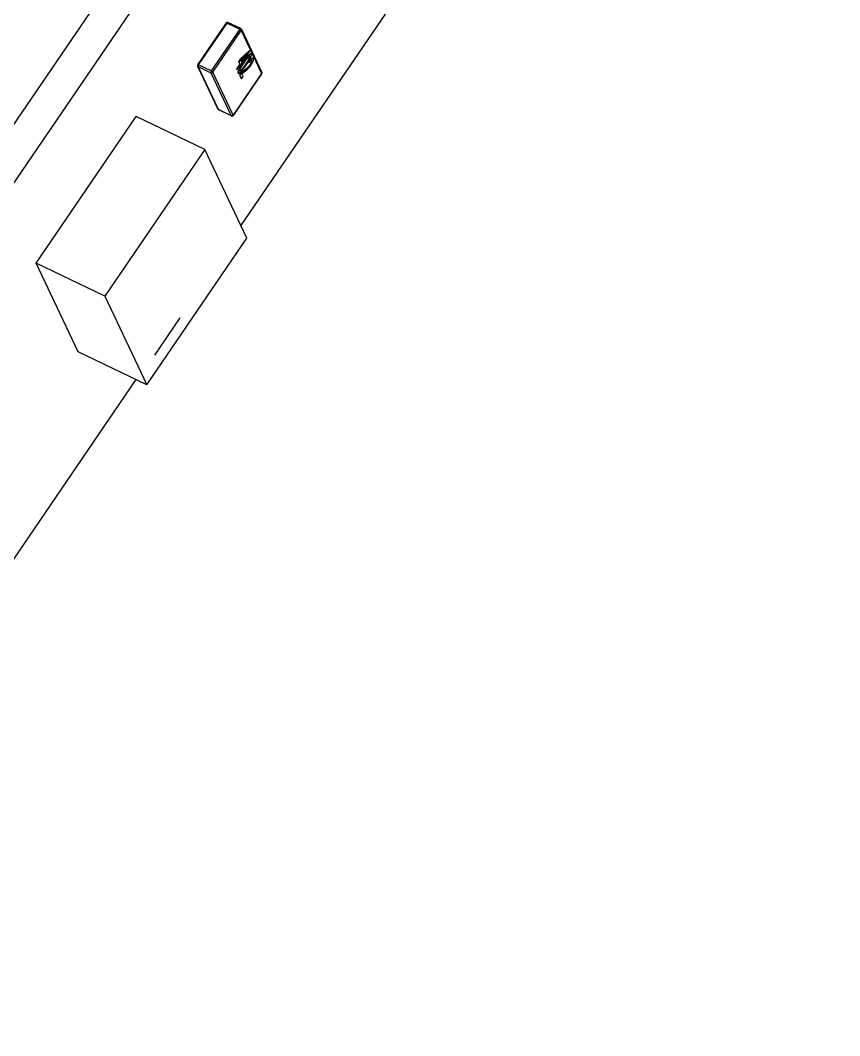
# Model space of a CAD drawing. Header units: millimetres. Extents: x 0 to 432, y 0 to 279.
# Drawn here: x 342.91 to 351.72, y 196.26 to 207.18 of the extents above; entities that cross this region are included whole.
import ezdxf

# ---------------------------------------------------------------- set-up
doc = ezdxf.new("R2010")
doc.units = ezdxf.units.MM
doc.header["$LTSCALE"] = 23.749
doc.layers.get('0').update_dxf_attribs({"linetype": 'CONTINUOUS'})

msp = doc.modelspace()

# ---------------------------------------------------------------- linework, layer by layer
at = {"color": 3, "linetype": 'CONTINUOUS'}
msp.add_line((336.26, 196.42), (351.395, 218.6), dxfattribs=at)
at = {"color": 7, "linetype": 'CONTINUOUS'}
for p, q in [((336.585, 196.265), (351.72, 218.444)), ((345.282, 204.97), (346.842, 207.257)), ((345.123, 207.151), (344.816, 206.702)), ((344.825, 206.701), (345.132, 207.15)), ((345.27, 207.084), (344.963, 206.635)), ((344.979, 206.622), (345.285, 207.071)), ((345.132, 207.15), (345.27, 207.084)), ((345.28, 207.09), (345.142, 207.156)), ((345.285, 207.071), (345.504, 206.608)), ((345.287, 207.083), (345.506, 206.62)), ((345.274, 206.76), (345.372, 206.856)), ((345.373, 206.855), (345.275, 206.759)), ((345.291, 206.725), (345.376, 206.849)), ((345.372, 206.856), (345.373, 206.855)), ((345.376, 206.849), (345.373, 206.855)), ((345.274, 206.76), (345.256, 206.734)), ((345.256, 206.734), (345.268, 206.707)), ((345.256, 206.734), (345.257, 206.733)), ((345.275, 206.759), (345.257, 206.733)), ((345.257, 206.733), (345.27, 206.707)), ((345.274, 206.76), (345.275, 206.759)), ((345.28, 206.749), (345.339, 206.807)), ((345.288, 206.733), (345.28, 206.749)), ((345.332, 206.801), (345.287, 206.734)), ((345.339, 206.807), (345.288, 206.733)), ((345.313, 206.736), (345.315, 206.735)), ((345.369, 206.722), (345.367, 206.733)), ((345.367, 206.733), (345.369, 206.732)), ((345.369, 206.732), (345.371, 206.721)), ((345.377, 206.795), (345.376, 206.796)), ((345.377, 206.795), (345.379, 206.794)), ((345.377, 206.795), (345.379, 206.794)), ((345.377, 206.795), (345.377, 206.795)), ((345.392, 206.82), (345.39, 206.821)), ((345.398, 206.749), (345.399, 206.748)), ((345.399, 206.747), (345.398, 206.749)), ((345.399, 206.747), (345.401, 206.747)), ((345.414, 206.773), (345.412, 206.774)), ((344.815, 206.687), (345.034, 206.224)), ((345.039, 206.219), (344.82, 206.682)), ((344.82, 206.682), (344.959, 206.616)), ((344.963, 206.635), (344.825, 206.701)), ((345.198, 206.159), (344.979, 206.622)), ((345.268, 206.707), (345.235, 206.658)), ((345.235, 206.658), (345.239, 206.65)), ((345.235, 206.658), (345.236, 206.657)), ((345.27, 206.707), (345.236, 206.657)), ((345.236, 206.657), (345.24, 206.649)), ((345.239, 206.65), (345.24, 206.649)), ((345.24, 206.649), (345.274, 206.699)), ((345.26, 206.647), (345.261, 206.646)), ((345.268, 206.707), (345.27, 206.707)), ((345.271, 206.635), (345.271, 206.636)), ((345.271, 206.635), (345.273, 206.635)), ((345.273, 206.698), (345.276, 206.692)), ((345.274, 206.699), (345.277, 206.691)), ((345.276, 206.692), (345.277, 206.691)), ((345.277, 206.691), (345.295, 206.717)), ((345.295, 206.717), (345.291, 206.725)), ((345.325, 206.649), (345.326, 206.649)), ((345.329, 206.703), (345.331, 206.702)), ((345.371, 206.721), (345.369, 206.722)), ((345.382, 206.703), (345.383, 206.702)), ((344.959, 206.616), (345.178, 206.153)), ((345.504, 206.608), (345.198, 206.159)), ((345.504, 206.605), (345.198, 206.156)), ((345.253, 206.613), (345.255, 206.612)), ((345.256, 206.61), (345.257, 206.609)), ((345.267, 206.589), (345.286, 206.55)), ((345.267, 206.589), (345.269, 206.588)), ((345.269, 206.588), (345.288, 206.549)), ((345.28, 206.606), (345.281, 206.605)), ((345.286, 206.55), (345.288, 206.549)), ((345.288, 206.549), (345.305, 206.575)), ((345.305, 206.575), (345.292, 206.603)), ((345.041, 206.217), (345.039, 206.219)), ((345.178, 206.153), (345.039, 206.219)), ((345.179, 206.151), (345.041, 206.217)), ((343.079, 204.569), (344.154, 206.145)), ((344.894, 205.791), (344.154, 206.145)), ((345.178, 206.153), (345.179, 206.151)), ((344.894, 205.791), (343.818, 204.215)), ((345.345, 204.837), (344.894, 205.791)), ((344.269, 203.261), (345.345, 204.837)), ((343.53, 203.615), (343.079, 204.569)), ((343.818, 204.215), (343.079, 204.569)), ((343.818, 204.215), (344.269, 203.261)), ((344.354, 203.581), (344.627, 203.981)), ((344.269, 203.261), (343.53, 203.615)), ((342.514, 200.913), (344.153, 203.317))]:
    msp.add_line(p, q, dxfattribs=at)
for centre, start, end in [((345.135, 207.143), 64.4097, 145.6888), ((345.273, 207.077), 25.3104, 64.4104), ((344.829, 206.694), 145.6917, 205.3119), ((345.492, 206.614), 346.7106, 25.315), ((345.047, 206.231), 205.3087, 244.3914), ((345.186, 206.165), 244.4097, 325.6888)]:
    msp.add_arc(centre, 0.015, start, end, dxfattribs=at)
for points, knots in [([(345.123, 207.151), (345.123, 207.151), (345.123, 207.152), (345.124, 207.152), (345.125, 207.152), (345.126, 207.152), (345.129, 207.151), (345.131, 207.15), (345.132, 207.15)], [0, 0, 0, 0, 0.065913, 0.142786, 0.237139, 0.351637, 0.641031, 1, 1, 1, 1]), ([(345.132, 207.15), (345.132, 207.151), (345.134, 207.153), (345.136, 207.155), (345.138, 207.156), (345.139, 207.157), (345.141, 207.157), (345.141, 207.156), (345.142, 207.156)], [0, 0, 0, 0, 0.332169, 0.612256, 0.729029, 0.830439, 0.918972, 1, 1, 1, 1]), ([(345.28, 207.09), (345.279, 207.09), (345.279, 207.091), (345.278, 207.09), (345.276, 207.09), (345.274, 207.089), (345.272, 207.087), (345.271, 207.085), (345.27, 207.084)], [0, 0, 0, 0, 0.081028, 0.169561, 0.270971, 0.387744, 0.667831, 1, 1, 1, 1]), ([(345.27, 207.084), (345.271, 207.083), (345.275, 207.081), (345.279, 207.078), (345.283, 207.075), (345.284, 207.072), (345.285, 207.071), (345.285, 207.071)], [0, 0, 0, 0, 0.275138, 0.558277, 0.810535, 0.914673, 1, 1, 1, 1]), ([(345.285, 207.071), (345.287, 207.073), (345.288, 207.076), (345.288, 207.08), (345.287, 207.082), (345.287, 207.083)], [0, 0, 0, 0, 0.514501, 0.759759, 1, 1, 1, 1]), ([(345.26, 206.647), (345.261, 206.649), (345.263, 206.653), (345.266, 206.659), (345.269, 206.665), (345.272, 206.67), (345.275, 206.676), (345.278, 206.682), (345.282, 206.687), (345.289, 206.698), (345.297, 206.711), (345.306, 206.725), (345.311, 206.732), (345.313, 206.736)], [0, 0, 0, 0, 0.063967, 0.127825, 0.191537, 0.255059, 0.318324, 0.381313, 0.444085, 0.506657, 0.75471, 0.87766, 1, 1, 1, 1]), ([(345.315, 206.735), (345.313, 206.732), (345.308, 206.725), (345.298, 206.71), (345.29, 206.698), (345.283, 206.687), (345.28, 206.681), (345.277, 206.675), (345.273, 206.67), (345.27, 206.664), (345.267, 206.658), (345.264, 206.652), (345.262, 206.648), (345.261, 206.646)], [0, 0, 0, 0, 0.12234, 0.24529, 0.493343, 0.555915, 0.618687, 0.681676, 0.744941, 0.808463, 0.872175, 0.936033, 1, 1, 1, 1]), ([(345.271, 206.636), (345.271, 206.636), (345.27, 206.637), (345.27, 206.638), (345.27, 206.639), (345.27, 206.641), (345.271, 206.643), (345.271, 206.646), (345.272, 206.649), (345.274, 206.653), (345.275, 206.656), (345.276, 206.659), (345.278, 206.662), (345.28, 206.666), (345.283, 206.671), (345.286, 206.677), (345.29, 206.683), (345.293, 206.688), (345.298, 206.696), (345.304, 206.705), (345.311, 206.716), (345.316, 206.724), (345.319, 206.727)], [0, 0, 0, 0, 0.009412, 0.019713, 0.031443, 0.044341, 0.072693, 0.103345, 0.135098, 0.167383, 0.200052, 0.232836, 0.265685, 0.298519, 0.363848, 0.42877, 0.493215, 0.557296, 0.621133, 0.748171, 0.874398, 1, 1, 1, 1]), ([(345.313, 206.736), (345.319, 206.745), (345.329, 206.758), (345.342, 206.776), (345.35, 206.787), (345.356, 206.795), (345.361, 206.8), (345.364, 206.803), (345.367, 206.806), (345.369, 206.809), (345.372, 206.811), (345.374, 206.814), (345.377, 206.816), (345.379, 206.817), (345.38, 206.818), (345.382, 206.819), (345.383, 206.82), (345.384, 206.82), (345.385, 206.821), (345.387, 206.821), (345.388, 206.822), (345.39, 206.821), (345.39, 206.821)], [0, 0, 0, 0, 0.280668, 0.418921, 0.554746, 0.621273, 0.686753, 0.718764, 0.750361, 0.781448, 0.811724, 0.841201, 0.869682, 0.896626, 0.9095, 0.921938, 0.933762, 0.944979, 0.955729, 0.965809, 0.983679, 1, 1, 1, 1]), ([(345.392, 206.82), (345.391, 206.82), (345.39, 206.821), (345.388, 206.821), (345.387, 206.82), (345.386, 206.82), (345.384, 206.819), (345.383, 206.818), (345.382, 206.818), (345.38, 206.817), (345.378, 206.815), (345.376, 206.813), (345.373, 206.81), (345.371, 206.808), (345.368, 206.805), (345.366, 206.803), (345.362, 206.799), (345.358, 206.794), (345.351, 206.786), (345.343, 206.775), (345.33, 206.758), (345.321, 206.744), (345.315, 206.735)], [0, 0, 0, 0, 0.016321, 0.034191, 0.044271, 0.055021, 0.066238, 0.078062, 0.0905, 0.103374, 0.130318, 0.158799, 0.188276, 0.218552, 0.249639, 0.281236, 0.313247, 0.378727, 0.445254, 0.581079, 0.719332, 1, 1, 1, 1]), ([(345.319, 206.727), (345.322, 206.733), (345.33, 206.744), (345.339, 206.757), (345.347, 206.767), (345.352, 206.774), (345.356, 206.779), (345.359, 206.782), (345.362, 206.786), (345.364, 206.788), (345.365, 206.789)], [0, 0, 0, 0, 0.257138, 0.511576, 0.637441, 0.761747, 0.822865, 0.88325, 0.942332, 1, 1, 1, 1]), ([(345.329, 206.703), (345.331, 206.707), (345.336, 206.714), (345.344, 206.725), (345.351, 206.736), (345.357, 206.746), (345.362, 206.753), (345.365, 206.759), (345.368, 206.764), (345.37, 206.768), (345.371, 206.772), (345.373, 206.775), (345.374, 206.778), (345.375, 206.781), (345.376, 206.784), (345.377, 206.787), (345.378, 206.79), (345.378, 206.792), (345.378, 206.793), (345.377, 206.794), (345.377, 206.794), (345.377, 206.795)], [0, 0, 0, 0, 0.125816, 0.252295, 0.379479, 0.507629, 0.572216, 0.637182, 0.702589, 0.735468, 0.768398, 0.801259, 0.833941, 0.866366, 0.898084, 0.928474, 0.95643, 0.969075, 0.980546, 0.990661, 1, 1, 1, 1]), ([(345.379, 206.794), (345.379, 206.794), (345.379, 206.793), (345.379, 206.792), (345.379, 206.791), (345.379, 206.789), (345.379, 206.786), (345.378, 206.783), (345.377, 206.78), (345.376, 206.777), (345.374, 206.774), (345.373, 206.771), (345.372, 206.768), (345.37, 206.764), (345.367, 206.759), (345.363, 206.753), (345.359, 206.745), (345.353, 206.735), (345.345, 206.724), (345.338, 206.713), (345.333, 206.706), (345.331, 206.702)], [0, 0, 0, 0, 0.009339, 0.019454, 0.030925, 0.04357, 0.071526, 0.101916, 0.133634, 0.166059, 0.198741, 0.231602, 0.264532, 0.297411, 0.362818, 0.427784, 0.492371, 0.620521, 0.747705, 0.874184, 1, 1, 1, 1]), ([(345.334, 206.694), (345.336, 206.697), (345.339, 206.702), (345.344, 206.709), (345.349, 206.716), (345.354, 206.724), (345.359, 206.731), (345.363, 206.738), (345.366, 206.743), (345.369, 206.748), (345.373, 206.755), (345.377, 206.763), (345.382, 206.771), (345.385, 206.778), (345.388, 206.783), (345.39, 206.787), (345.392, 206.792), (345.393, 206.796), (345.394, 206.8), (345.395, 206.804), (345.396, 206.808), (345.396, 206.811), (345.396, 206.815), (345.395, 206.816), (345.395, 206.817)], [0, 0, 0, 0, 0.063372, 0.126956, 0.190679, 0.254725, 0.319135, 0.38379, 0.416342, 0.448951, 0.514335, 0.580007, 0.64592, 0.712113, 0.745284, 0.778413, 0.811235, 0.843482, 0.874847, 0.904772, 0.932954, 0.958723, 0.980936, 1, 1, 1, 1]), ([(345.365, 206.789), (345.366, 206.79), (345.367, 206.791), (345.37, 206.793), (345.372, 206.795), (345.374, 206.795), (345.375, 206.796)], [0, 0, 0, 0, 0.280888, 0.545833, 0.787326, 1, 1, 1, 1]), ([(345.367, 206.733), (345.369, 206.735), (345.373, 206.74), (345.378, 206.746), (345.382, 206.751), (345.385, 206.756), (345.39, 206.761), (345.395, 206.766), (345.399, 206.769), (345.402, 206.771), (345.405, 206.773), (345.407, 206.774), (345.41, 206.775), (345.412, 206.774), (345.412, 206.774)], [0, 0, 0, 0, 0.150173, 0.297393, 0.369752, 0.441265, 0.579678, 0.709636, 0.770354, 0.827257, 0.878884, 0.924865, 0.964582, 1, 1, 1, 1]), ([(345.414, 206.773), (345.413, 206.773), (345.412, 206.774), (345.409, 206.773), (345.406, 206.772), (345.404, 206.771), (345.401, 206.769), (345.397, 206.765), (345.392, 206.76), (345.387, 206.755), (345.383, 206.75), (345.379, 206.746), (345.375, 206.74), (345.371, 206.734), (345.369, 206.732)], [0, 0, 0, 0, 0.035418, 0.075135, 0.121117, 0.172744, 0.229647, 0.290364, 0.420322, 0.558735, 0.630249, 0.702607, 0.849827, 1, 1, 1, 1]), ([(345.371, 206.721), (345.373, 206.724), (345.376, 206.729), (345.381, 206.735), (345.384, 206.739), (345.387, 206.742), (345.39, 206.744), (345.391, 206.746), (345.393, 206.747), (345.395, 206.748), (345.396, 206.749), (345.397, 206.749), (345.398, 206.749)], [0, 0, 0, 0, 0.288566, 0.42851, 0.564004, 0.692786, 0.753803, 0.812075, 0.866658, 0.916382, 0.960946, 1, 1, 1, 1]), ([(345.375, 206.796), (345.375, 206.796), (345.376, 206.796), (345.377, 206.796), (345.377, 206.795)], [0, 0, 0, 0, 0.275062, 1, 1, 1, 1]), ([(345.382, 206.703), (345.383, 206.705), (345.385, 206.709), (345.389, 206.714), (345.392, 206.72), (345.394, 206.725), (345.396, 206.729), (345.397, 206.732), (345.398, 206.735), (345.399, 206.738), (345.4, 206.74), (345.4, 206.743), (345.4, 206.744), (345.4, 206.745), (345.4, 206.746), (345.4, 206.747), (345.399, 206.747)], [0, 0, 0, 0, 0.130314, 0.262434, 0.396606, 0.53175, 0.599218, 0.666344, 0.732494, 0.796651, 0.85766, 0.913006, 0.937767, 0.960574, 0.981057, 1, 1, 1, 1]), ([(345.401, 206.747), (345.401, 206.746), (345.401, 206.746), (345.402, 206.745), (345.402, 206.744), (345.402, 206.742), (345.401, 206.74), (345.401, 206.737), (345.4, 206.734), (345.399, 206.731), (345.398, 206.728), (345.396, 206.724), (345.393, 206.719), (345.39, 206.713), (345.387, 206.708), (345.385, 206.704), (345.383, 206.702)], [0, 0, 0, 0, 0.018943, 0.039426, 0.062233, 0.086994, 0.14234, 0.203349, 0.267506, 0.333656, 0.400782, 0.46825, 0.603394, 0.737566, 0.869686, 1, 1, 1, 1]), ([(345.388, 206.695), (345.389, 206.697), (345.391, 206.7), (345.394, 206.704), (345.396, 206.709), (345.4, 206.715), (345.405, 206.723), (345.409, 206.731), (345.412, 206.738), (345.414, 206.743), (345.416, 206.748), (345.417, 206.753), (345.418, 206.757), (345.418, 206.761), (345.418, 206.763), (345.418, 206.765), (345.418, 206.767), (345.418, 206.768), (345.417, 206.769), (345.417, 206.77)], [0, 0, 0, 0, 0.06501, 0.1306, 0.196811, 0.263474, 0.398079, 0.533685, 0.601371, 0.66862, 0.734862, 0.798959, 0.859493, 0.887575, 0.913859, 0.938335, 0.960934, 0.981213, 1, 1, 1, 1]), ([(345.395, 206.817), (345.394, 206.818), (345.394, 206.819), (345.393, 206.82), (345.392, 206.82)], [0, 0, 0, 0, 0.528313, 1, 1, 1, 1]), ([(345.399, 206.748), (345.4, 206.748), (345.4, 206.748), (345.401, 206.747), (345.401, 206.747)], [0, 0, 0, 0, 0.474493, 1, 1, 1, 1]), ([(345.417, 206.77), (345.417, 206.77), (345.416, 206.772), (345.415, 206.773), (345.414, 206.773)], [0, 0, 0, 0, 0.526733, 1, 1, 1, 1]), ([(344.815, 206.687), (344.816, 206.686), (344.817, 206.684), (344.819, 206.682), (344.82, 206.682)], [0, 0, 0, 0, 0.492194, 1, 1, 1, 1]), ([(344.825, 206.701), (344.824, 206.701), (344.822, 206.702), (344.82, 206.703), (344.818, 206.703), (344.817, 206.703), (344.817, 206.703), (344.816, 206.702), (344.816, 206.702)], [0, 0, 0, 0, 0.358969, 0.648363, 0.762861, 0.857214, 0.934087, 1, 1, 1, 1]), ([(344.82, 206.682), (344.82, 206.682), (344.82, 206.684), (344.82, 206.686), (344.82, 206.691), (344.822, 206.696), (344.824, 206.699), (344.825, 206.701)], [0, 0, 0, 0, 0.084282, 0.184692, 0.429084, 0.71206, 1, 1, 1, 1]), ([(344.963, 206.635), (344.962, 206.633), (344.96, 206.63), (344.958, 206.625), (344.958, 206.62), (344.958, 206.617), (344.958, 206.616), (344.959, 206.616)], [0, 0, 0, 0, 0.28794, 0.570916, 0.815308, 0.915718, 1, 1, 1, 1]), ([(344.959, 206.616), (344.96, 206.615), (344.963, 206.614), (344.967, 206.614), (344.971, 206.615), (344.975, 206.617), (344.978, 206.62), (344.979, 206.622)], [0, 0, 0, 0, 0.238955, 0.364183, 0.491877, 0.748747, 1, 1, 1, 1]), ([(344.979, 206.622), (344.979, 206.622), (344.978, 206.623), (344.976, 206.626), (344.973, 206.629), (344.968, 206.632), (344.965, 206.634), (344.963, 206.635)], [0, 0, 0, 0, 0.085327, 0.189465, 0.441723, 0.724862, 1, 1, 1, 1]), ([(345.253, 206.613), (345.253, 206.613), (345.253, 206.614), (345.252, 206.616), (345.252, 206.618), (345.252, 206.62), (345.252, 206.624), (345.253, 206.628), (345.254, 206.633), (345.256, 206.637), (345.258, 206.642), (345.259, 206.645), (345.26, 206.647)], [0, 0, 0, 0, 0.041115, 0.084588, 0.132478, 0.184936, 0.301784, 0.430694, 0.567733, 0.709704, 0.854147, 1, 1, 1, 1]), ([(345.261, 206.646), (345.261, 206.644), (345.259, 206.641), (345.257, 206.637), (345.256, 206.632), (345.255, 206.627), (345.254, 206.623), (345.253, 206.619), (345.254, 206.617), (345.254, 206.615), (345.254, 206.614), (345.255, 206.613), (345.255, 206.612)], [0, 0, 0, 0, 0.145853, 0.290296, 0.432267, 0.569306, 0.698216, 0.815064, 0.867522, 0.915412, 0.958885, 1, 1, 1, 1]), ([(345.257, 206.609), (345.258, 206.609), (345.259, 206.609), (345.261, 206.609), (345.264, 206.61), (345.266, 206.611), (345.267, 206.612), (345.268, 206.613), (345.27, 206.614), (345.271, 206.615), (345.274, 206.617), (345.277, 206.62), (345.281, 206.624), (345.286, 206.63), (345.29, 206.635), (345.294, 206.639), (345.297, 206.643), (345.301, 206.648), (345.307, 206.656), (345.319, 206.672), (345.328, 206.685), (345.334, 206.694)], [0, 0, 0, 0, 0.016286, 0.034342, 0.054907, 0.077975, 0.090474, 0.10336, 0.116588, 0.130274, 0.15881, 0.188249, 0.249561, 0.313358, 0.378637, 0.411868, 0.4453, 0.512798, 0.581087, 0.719322, 1, 1, 1, 1]), ([(345.272, 206.634), (345.272, 206.634), (345.271, 206.635), (345.271, 206.635), (345.271, 206.635)], [0, 0, 0, 0, 0.47984, 1, 1, 1, 1]), ([(345.331, 206.702), (345.328, 206.699), (345.323, 206.692), (345.316, 206.681), (345.309, 206.671), (345.303, 206.663), (345.298, 206.657), (345.294, 206.652), (345.29, 206.647), (345.287, 206.643), (345.283, 206.64), (345.28, 206.637), (345.277, 206.635), (345.276, 206.634), (345.274, 206.634), (345.273, 206.634), (345.272, 206.634), (345.272, 206.634)], [0, 0, 0, 0, 0.138054, 0.275399, 0.411693, 0.546642, 0.613229, 0.679067, 0.743588, 0.805618, 0.863865, 0.917823, 0.942386, 0.964483, 0.974423, 0.983661, 1, 1, 1, 1]), ([(345.273, 206.635), (345.274, 206.635), (345.276, 206.636), (345.28, 206.639), (345.283, 206.642), (345.287, 206.646), (345.291, 206.65), (345.295, 206.656), (345.301, 206.664), (345.308, 206.673), (345.315, 206.683), (345.322, 206.693), (345.327, 206.7), (345.329, 206.703)], [0, 0, 0, 0, 0.042321, 0.093117, 0.148587, 0.207804, 0.269983, 0.333879, 0.46416, 0.596604, 0.730207, 0.864782, 1, 1, 1, 1]), ([(345.28, 206.606), (345.282, 206.608), (345.285, 206.612), (345.292, 206.621), (345.302, 206.631), (345.313, 206.641), (345.321, 206.646), (345.325, 206.649)], [0, 0, 0, 0, 0.138564, 0.273857, 0.53385, 0.774763, 1, 1, 1, 1]), ([(345.326, 206.649), (345.322, 206.646), (345.315, 206.64), (345.303, 206.63), (345.294, 206.62), (345.287, 206.612), (345.283, 206.607), (345.281, 206.605)], [0, 0, 0, 0, 0.225237, 0.46615, 0.726143, 0.861436, 1, 1, 1, 1]), ([(345.292, 206.603), (345.293, 206.604), (345.296, 206.607), (345.299, 206.61), (345.302, 206.613), (345.304, 206.615), (345.306, 206.616), (345.307, 206.618), (345.309, 206.619), (345.311, 206.621), (345.313, 206.622), (345.316, 206.624), (345.319, 206.627), (345.322, 206.629), (345.323, 206.63)], [0, 0, 0, 0, 0.137376, 0.271458, 0.336728, 0.400612, 0.462679, 0.524201, 0.584684, 0.644732, 0.704496, 0.763888, 0.882498, 1, 1, 1, 1]), ([(345.323, 206.63), (345.324, 206.631), (345.327, 206.633), (345.331, 206.636), (345.335, 206.639), (345.339, 206.643), (345.343, 206.646), (345.345, 206.648), (345.348, 206.65), (345.352, 206.653), (345.357, 206.658), (345.363, 206.664), (345.368, 206.67), (345.372, 206.675), (345.376, 206.679), (345.38, 206.685), (345.384, 206.69), (345.386, 206.694), (345.388, 206.695)], [0, 0, 0, 0, 0.05604, 0.112051, 0.168756, 0.225734, 0.283346, 0.312456, 0.341646, 0.400941, 0.461483, 0.587129, 0.652219, 0.719036, 0.78745, 0.857094, 0.928058, 1, 1, 1, 1]), ([(345.325, 206.649), (345.327, 206.651), (345.332, 206.655), (345.339, 206.66), (345.346, 206.666), (345.352, 206.671), (345.357, 206.675), (345.362, 206.68), (345.367, 206.685), (345.371, 206.69), (345.375, 206.694), (345.378, 206.699), (345.381, 206.702), (345.382, 206.703)], [0, 0, 0, 0, 0.114536, 0.230157, 0.346979, 0.465701, 0.526262, 0.587702, 0.71646, 0.784021, 0.853873, 0.926094, 1, 1, 1, 1]), ([(345.383, 206.702), (345.382, 206.701), (345.38, 206.698), (345.377, 206.693), (345.373, 206.689), (345.368, 206.684), (345.364, 206.679), (345.359, 206.675), (345.354, 206.67), (345.348, 206.665), (345.341, 206.66), (345.333, 206.654), (345.329, 206.65), (345.326, 206.649)], [0, 0, 0, 0, 0.073906, 0.146127, 0.215979, 0.28354, 0.412298, 0.473738, 0.534299, 0.653021, 0.769843, 0.885464, 1, 1, 1, 1]), ([(345.506, 206.62), (345.506, 206.619), (345.507, 206.617), (345.507, 206.613), (345.505, 206.61), (345.504, 206.608)], [0, 0, 0, 0, 0.240241, 0.485499, 1, 1, 1, 1]), ([(345.256, 206.61), (345.255, 206.61), (345.254, 206.611), (345.253, 206.612), (345.253, 206.613)], [0, 0, 0, 0, 0.47164, 1, 1, 1, 1]), ([(345.255, 206.612), (345.255, 206.612), (345.256, 206.61), (345.257, 206.61), (345.257, 206.609)], [0, 0, 0, 0, 0.52836, 1, 1, 1, 1]), ([(345.267, 206.589), (345.269, 206.592), (345.273, 206.598), (345.278, 206.603), (345.28, 206.606)], [0, 0, 0, 0, 0.507706, 1, 1, 1, 1]), ([(345.281, 206.605), (345.279, 206.602), (345.275, 206.597), (345.271, 206.591), (345.269, 206.588)], [0, 0, 0, 0, 0.492294, 1, 1, 1, 1]), ([(345.504, 206.608), (345.504, 206.608), (345.505, 206.607), (345.505, 206.607), (345.505, 206.606), (345.505, 206.606), (345.504, 206.605)], [0, 0, 0, 0, 0.31447, 0.579472, 0.802458, 1, 1, 1, 1]), ([(345.039, 206.219), (345.038, 206.22), (345.036, 206.221), (345.034, 206.223), (345.034, 206.224)], [0, 0, 0, 0, 0.507806, 1, 1, 1, 1]), ([(345.198, 206.159), (345.197, 206.157), (345.194, 206.154), (345.189, 206.152), (345.186, 206.152), (345.182, 206.151), (345.179, 206.152), (345.178, 206.153)], [0, 0, 0, 0, 0.251253, 0.508123, 0.635817, 0.761045, 1, 1, 1, 1]), ([(345.198, 206.156), (345.198, 206.156), (345.198, 206.157), (345.198, 206.157), (345.198, 206.158), (345.198, 206.159), (345.198, 206.159)], [0, 0, 0, 0, 0.197542, 0.420528, 0.68553, 1, 1, 1, 1])]:
    msp.add_open_spline(points, degree=3, knots=knots, dxfattribs=at)
msp.add_open_spline([(345.504, 206.605), (345.505, 206.607), (345.506, 206.609), (345.507, 206.61)], degree=3, dxfattribs=at)

doc.saveas('drawing.dxf')
